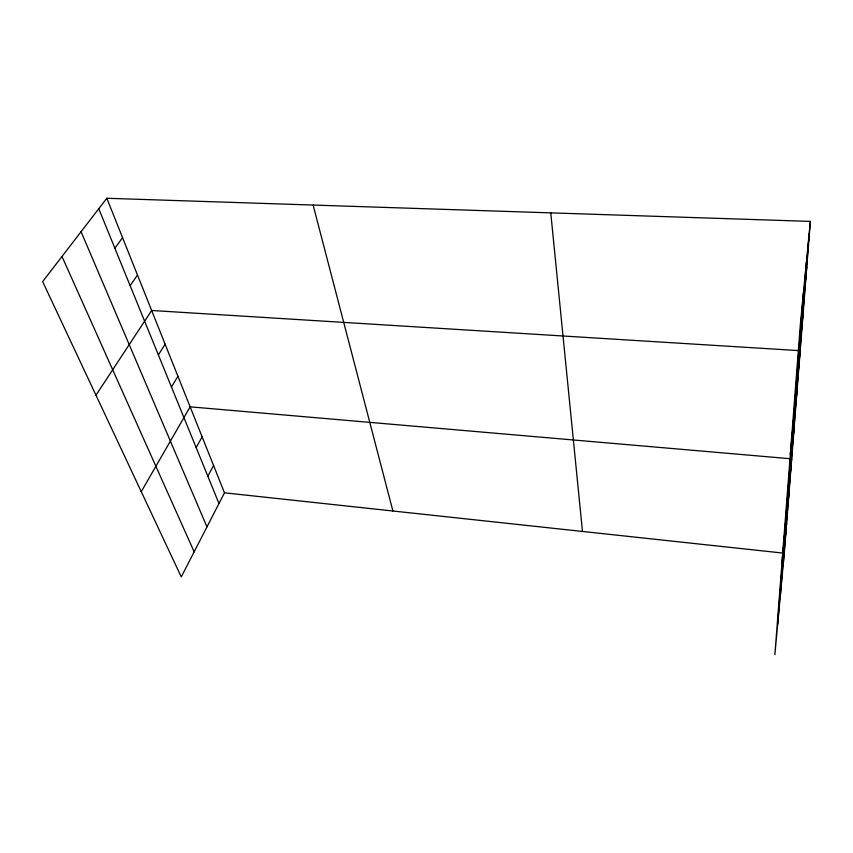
<?xml version="1.0" encoding="UTF-8"?>
<svg xmlns="http://www.w3.org/2000/svg" width="853" height="853" viewBox="0 0 853 853"><rect width="100%" height="100%" fill="white"/><g stroke="black" fill="none" stroke-linecap="round" stroke-linejoin="round"><path stroke-width="1.28" d="M777.68 624.268L803.43 292.771M780.474 594.136L806.384 262.244M783.075 566.051L809.113 234.127M810.35 221.407L800.391 324.055L774.865 654.731L784.27 553.224L810.35 221.407L106.828 198.269L42.65 281.607L181.273 576.927L224.478 492.821L106.828 198.269M787.873 504.965L789.078 492.032M785.41 536.324L786.605 523.443M795.966 401.827L797.192 388.829M793.141 437.813L794.356 424.815M782.009 562.127L791.68 458.85M805.509 280.061L806.746 267.224M802.129 323.159L803.366 310.236M790.315 454.606L800.189 350.69M207.833 476.219L213.559 465.482M196.169 447.601L202.118 436.853M141.257 491.669L190.134 406.828L790.39 458.743M171.464 387.017L177.925 376.258M158.381 354.912L165.109 344.185M95.973 395.206L151.653 310.481L798.888 350.615M130.136 285.659L137.482 275.018M114.878 248.234L122.565 237.667M224.478 492.821L784.27 553.224M62.002 256.476L194.164 551.848M81.067 231.717L206.97 526.909M98.767 208.729L218.976 503.537M313.115 205.051L392.902 511M550.761 212.866L582.471 531.451"/></g></svg>
